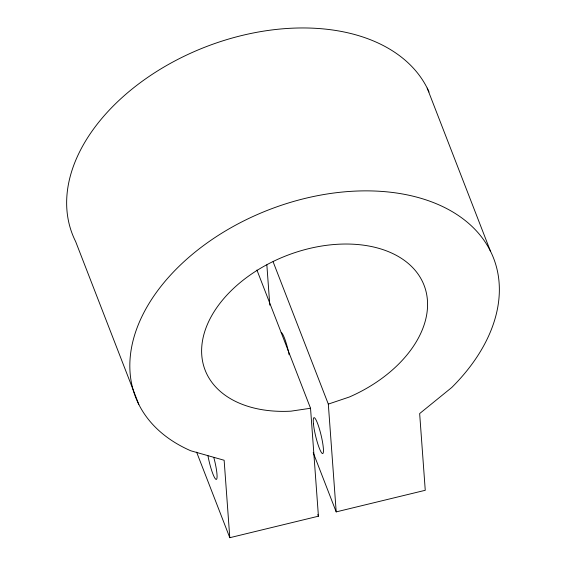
<?xml version="1.0" encoding="UTF-8"?>
<svg xmlns="http://www.w3.org/2000/svg" width="566" height="566" viewBox="0 0 566 566"><rect width="100%" height="100%" fill="white"/><g stroke="black" fill="none" stroke-linecap="round" stroke-linejoin="round"><path stroke-width="0.85" d="M229.796 537.7L224.136 460.257L190.799 450.791A192.008 126.473 -21.2 0 1 177.434 267.916A192.008 126.473 -21.2 0 1 438.388 204.616A192.008 126.473 -21.2 0 1 451.753 387.491L419.654 413.569L425.257 490.29L336.197 511.89L328.315 404.103L349.378 396.999A117.41 77.337 -21.2 0 0 403.707 259.928A117.41 77.337 -21.2 0 0 218.851 304.77A117.41 77.337 -21.2 0 0 290.974 411.164L310.536 408.249L318.425 516.199L229.796 537.7L196.607 452.128M427.196 88.091L490.382 251M273.102 261.754L328.315 404.103M256.922 270.017L310.536 408.249M313.217 452.651L336.197 511.89M317.788 514.558L318.425 516.199M138.804 404.407L75.618 241.491A192.008 126.473 -21.2 0 1 197.534 50.176A192.008 126.473 -21.2 0 1 429.035 92.01M266.855 264.846L269.798 305.159M213.891 457.816A18.487 2.752 76.4 0 1 216.056 479.381A18.487 2.752 76.4 0 1 207.948 455.75M281.168 332.553A18.487 2.752 76.4 0 1 288.278 350.899M288.462 351.677A18.487 2.752 76.4 0 1 289.12 354.79M313.437 423.785A18.487 2.752 76.4 0 0 322.004 453.26A18.487 2.752 76.4 0 0 319.67 429.82A18.487 2.752 76.4 0 0 313.437 423.785"/></g></svg>
